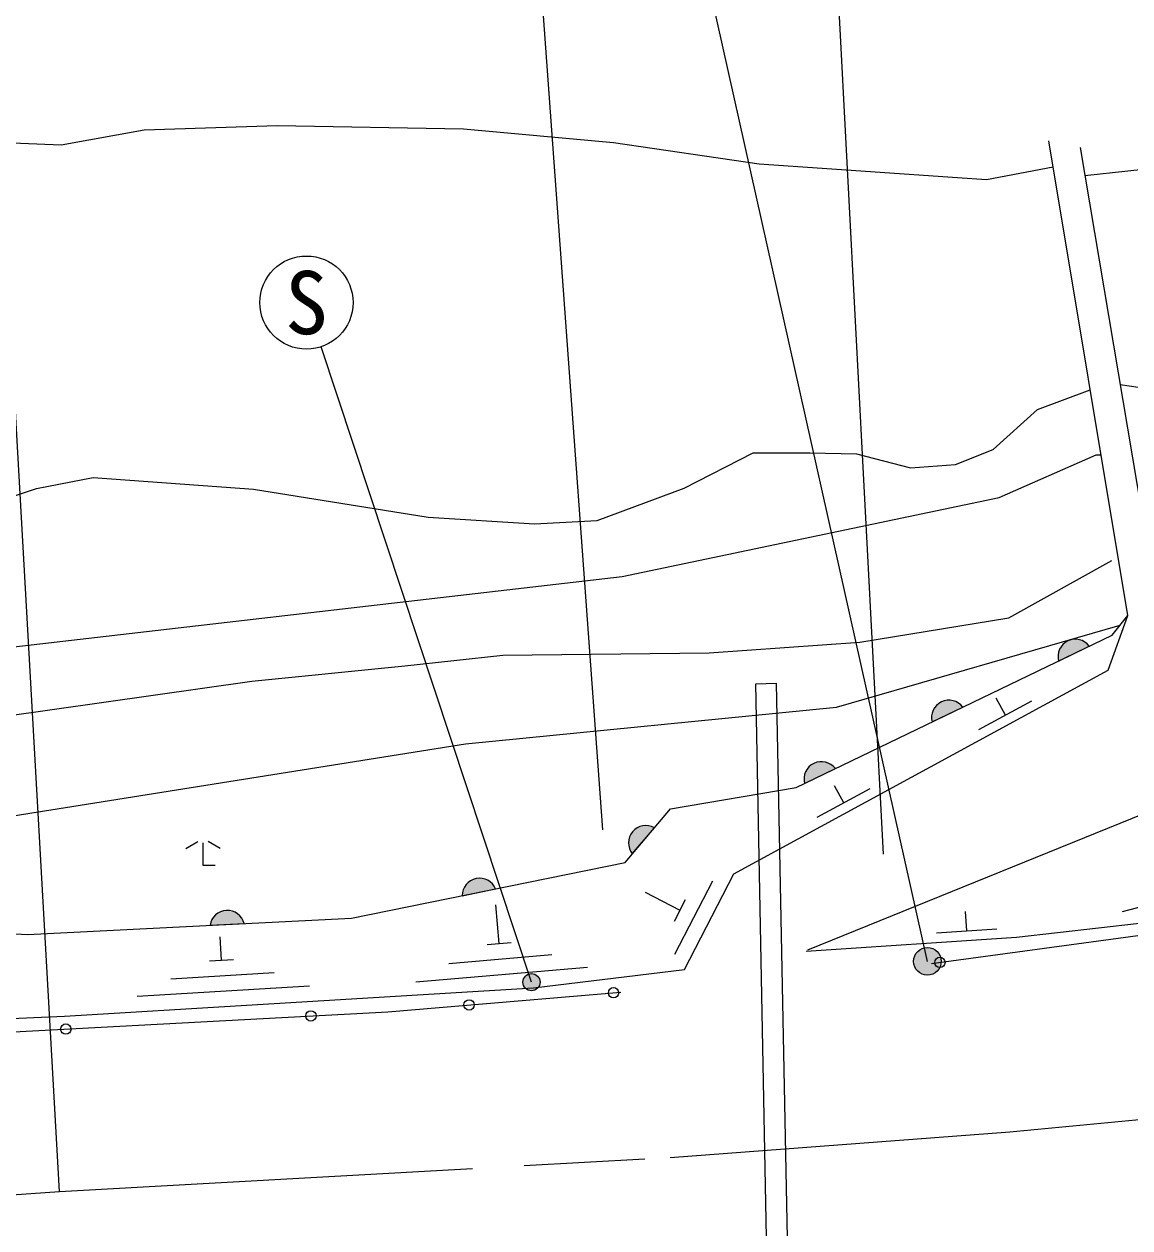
# Model space of a CAD drawing. Units: millimetres at full size, sheet at 1:1000; details may follow other scales. Extents: x 40000 to 680000, y 20000 to 380000.
# Drawn here: x 370343 to 402408, y 269678 to 304585 of the extents above; entities that cross this region are included whole.
import ezdxf
from ezdxf.enums import TextEntityAlignment as Align

# ---------------------------------------------------------------- set-up
doc = ezdxf.new("R2010")
doc.units = ezdxf.units.MM
doc.header["$LTSCALE"] = 1000
doc.linetypes.add('CHAIN', pattern=[18.5, 12, -1.5, 3.5, -1.5])
for name, color, linetype, lineweight in [('M-BGD', 7, 'Continuous', 25), ('M-BGD-HTXT', 7, 'Continuous', 13), ('M-BMK', 2, 'CHAIN', 13), ('M-STR-HTXT', 7, 'Continuous', 13), ('M-STR-STRC', 7, 'Continuous', 25)]:
    doc.layers.add(name, color=color, linetype=linetype, lineweight=lineweight)
doc.styles.add('ＭＳ ゴシック', font='')
doc.styles.get('ＭＳ ゴシック').set_extended_font_data('MS Gothic')

msp = doc.modelspace()

# ---------------------------------------------------------------- hatches: boundary and pattern name
at = {"layer": 'M-BGD'}
for points in [[(400338, 286116, -0.82183), (401231, 286546)], [(396672, 284349, -0.82183), (397564, 284779)], [(393867, 282997, 0.82183), (392975, 282567)], [(387979, 280526, -0.82183), (388619, 281282)], [(383046, 279312, -0.82183), (384016, 279510)], [(375735, 278453, -0.82183), (376724, 278502)]]:
    msp.add_hatch(color=256, dxfattribs=at).paths.add_polyline_path(points)
at = {"layer": 'M-STR-STRC'}
for points in [[(396200, 277193, -1), (396874, 277623, -1)], [(385276, 276924, -1), (384836, 276685, -1)]]:
    msp.add_hatch(color=256, dxfattribs=at).paths.add_polyline_path(points)

# ---------------------------------------------------------------- linework, layer by layer
at = {"layer": 'M-BGD'}
for p, q in [((400338, 286116), (401231, 286546)), ((391559, 285458), (392159, 285470)), ((391952, 265471), (391559, 285458)), ((392552, 265471), (392159, 285470)), ((398028, 284131), (399566, 284966)), ((398797, 284548), (398528, 285043)), ((396672, 284349), (397564, 284779)), ((392975, 282567), (393867, 282997)), ((393342, 281584), (394879, 282419)), ((394111, 282002), (393842, 282496)), ((387979, 280526), (388619, 281282)), ((375031, 280684), (375381, 280886)), ((376031, 280684), (375681, 280886)), ((389213, 277613), (390312, 279747)), ((402196, 278856), (405096, 279623)), ((383046, 279312), (384016, 279510)), ((389363, 278886), (388362, 279401)), ((384117, 277924), (384021, 279045)), ((389202, 278575), (389523, 279197)), ((397675, 278294), (397638, 278856)), ((375735, 278453), (376724, 278502)), ((396802, 278236), (398548, 278353)), ((376069, 277444), (376028, 278123)), ((383768, 277895), (384466, 277954)), ((382661, 277348), (385650, 277604)), ((375719, 277423), (376418, 277465)), ((381703, 276814), (386685, 277241)), ((374599, 276905), (377593, 277085)), ((373627, 276395), (378618, 276696))]:
    msp.add_line(p, q, dxfattribs=at)
for points in [[(401100, 300198), (403593, 300461), (408036, 301509), (411924, 302558), (414639, 302866), (417107, 303082), (420207, 303114), (424835, 303083), (428167, 302837), (432610, 302436), (434245, 302158), (440985, 301294)], [(400181, 300438), (398250, 300073), (391662, 300523), (387436, 301140), (383085, 301541), (377686, 301634), (373829, 301510), (371423, 301078), (369047, 301171)], [(313170, 281260), (337683, 279296), (354075, 279091), (370444, 278191), (379836, 278656), (387769, 280277), (389087, 281835), (392729, 282449), (401895, 286866), (402346, 287439), (400054, 301198)], [(400963, 301009), (403309, 287135), (405061, 286309), (406321, 286665)], [(402126, 294134), (403690, 293904), (405751, 293311), (409550, 292937), (411588, 293217), (414162, 293783), (417190, 294813), (419531, 295811), (421061, 295998), (422840, 295905), (424807, 295437), (426930, 294750), (428303, 294688), (430854, 295679), (434484, 295249)], [(367631, 290090), (370707, 291123), (372349, 291439), (377000, 291096), (382057, 290285), (385148, 290097), (386958, 290191), (389487, 291127), (391485, 292157), (393139, 292157), (394481, 292125), (396042, 291720), (397353, 291813), (398446, 292250), (399726, 293405), (401256, 293984)], [(304481, 285649), (308308, 285644), (312628, 285212), (323732, 283353), (327451, 282619), (330814, 282218), (333622, 282126), (337941, 282650), (345893, 284152), (349715, 284593), (363327, 286025), (367442, 286227), (387682, 288571), (398620, 290855), (401433, 292091), (401571, 292091)], [(304515, 283020), (310708, 283965), (316034, 283852), (319582, 283575), (330805, 281091), (334237, 281046), (337755, 282033), (339160, 282219), (341103, 282404), (346317, 282312), (351840, 282312), (356869, 282651), (362135, 283391), (366856, 284100), (376947, 285534), (381388, 285981), (384226, 286290), (390212, 286351), (394575, 286660), (398894, 287369), (401887, 289035)], [(313170, 281260), (318815, 277458), (326018, 276477), (337511, 275511), (351199, 275411), (363989, 275491), (371519, 275818), (385111, 276636), (389490, 277168), (390922, 279949), (401781, 285850), (402346, 287439)], [(353800, 279669), (357851, 280364), (368737, 281427), (383141, 283718), (393904, 284781), (402121, 287152)], [(393065, 277741), (403868, 282118), (406897, 282404), (415472, 285080)], [(393024, 277701), (399121, 278110), (402682, 278519), (415731, 281972)], [(396652, 277343), (402641, 278162), (416437, 281654)], [(375531, 280848), (375531, 280193), (375881, 280193)], [(319024, 277004), (331751, 275531), (338790, 275081), (352048, 274959), (364072, 275044), (380891, 275944), (387643, 276516)]]:
    msp.add_lwpolyline(points, dxfattribs=at)
for centre in [(396897, 277377), (387436, 276499), (383245, 276143), (378660, 275824), (371554, 275444)]:
    msp.add_circle(centre, 150, dxfattribs=at)
for centre, start, end in [((400827, 286243), 36.8996, 194.5578), ((397160, 284476), 36.8996, 194.5578), ((393463, 282694), 36.8996, 194.5578), ((388374, 280841), 60.9571, 218.6153), ((383551, 279315), 22.7189, 180.3771), ((376234, 278380), 14.0057, 171.6639)]:
    msp.add_arc(centre, 505, start, end, dxfattribs=at)
at = {"layer": 'M-BGD-HTXT'}
msp.add_line((385056, 276804), (378955, 295229), dxfattribs=at)
msp.add_circle((378531, 296510), 1350, dxfattribs=at)
at = {"layer": 'M-BMK'}
msp.add_lwpolyline([(269380, 276192), (337747, 270262), (343512, 270015), (349208, 269911), (356251, 269995), (364808, 270295), (369154, 270577), (371368, 270733), (389076, 271725), (398931, 272468), (406573, 273195), (415110, 273957), (469350, 279070), (487869, 280571), (495242, 281099), (499816, 281478), (503445, 281684), (508036, 281860), (511767, 281875), (520203, 281963), (526773, 281772), (533618, 281285), (569133, 278459)], dxfattribs=at)
at = {"layer": 'M-STR-HTXT'}
for p, q in [((395262, 280520), (393742, 309443)), ((385102, 308815), (387117, 281218)), ((371368, 270733), (369468, 304389))]:
    msp.add_line(p, q, dxfattribs=at)
at = {"layer": 'M-STR-STRC'}
msp.add_line((396537, 277408), (388952, 311331), dxfattribs=at)
for centre, radius in [((396537, 277408), 400), ((385056, 276804), 250)]:
    msp.add_circle(centre, radius, dxfattribs=at)

# ---------------------------------------------------------------- texts
at = {"layer": 'M-BGD-HTXT', "style": 'ＭＳ ゴシック'}
msp.add_text('S', height=1833, dxfattribs=at).set_placement((378531, 296510), align=Align.MIDDLE_CENTER)

doc.saveas('drawing.dxf')
